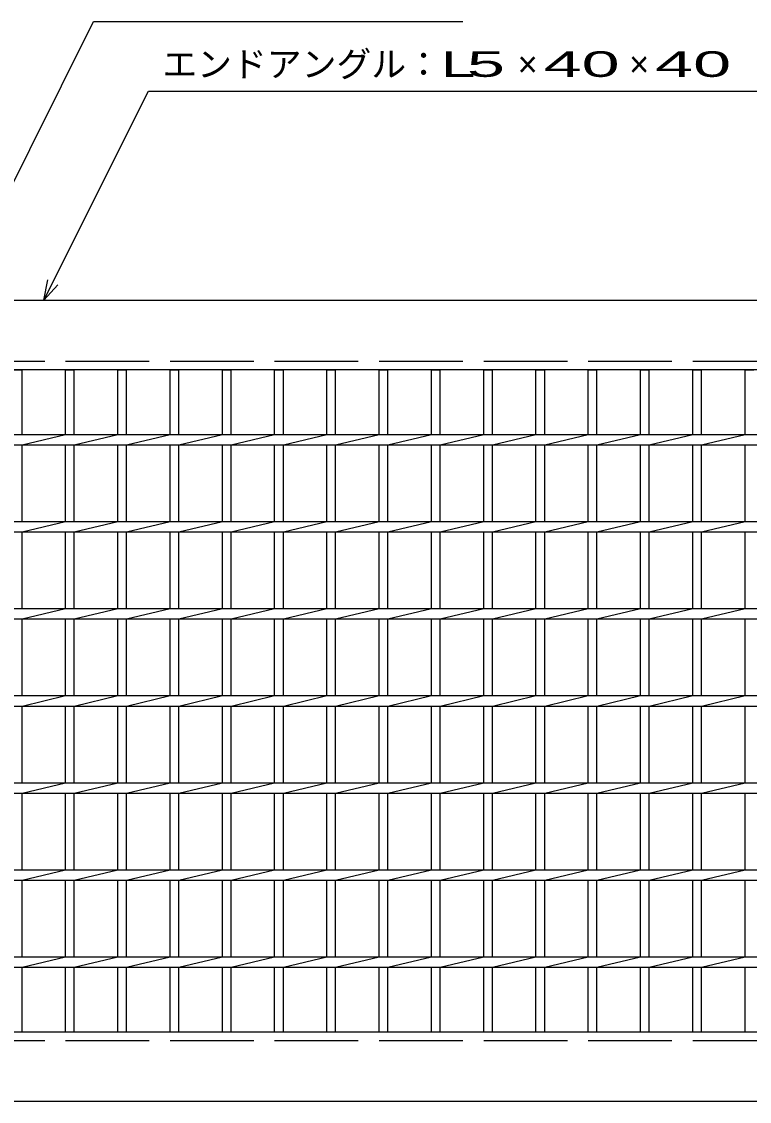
# Model space of a CAD drawing. Units: millimetres, scale not verified. Extents: x -1456 to 1385, y -1026 to 843.
# Drawn here: x -1020 to -602, y -104 to 516 of the extents above; entities that cross this region are included whole.
import ezdxf
from ezdxf.enums import TextEntityAlignment as Align

# ---------------------------------------------------------------- set-up
doc = ezdxf.new("R2010")
doc.units = ezdxf.units.MM
doc.header["$LTSCALE"] = 8
doc.linetypes.add('DASHED', pattern=[7.5, 6, -1.5])
doc.layers.add('16', color=3, linetype='Continuous', lineweight=25)
doc.layers.add('22', color=4, linetype='Continuous', lineweight=25)
doc.styles.add('ベクトル', font='')
doc.styles.get('ベクトル').set_extended_font_data('ベクトル')

msp = doc.modelspace()

# ---------------------------------------------------------------- linework, layer by layer
at = {"layer": '16'}
for p, q in [((-1235, 356), (-240, 356)), ((-240, 316), (-1235, 316)), ((-1025, 316), (-1020, 316)), ((-1020, 279), (-1020, 316)), ((-995, 279), (-995, 316)), ((-995, 316), (-990, 316)), ((-990, 279), (-990, 316)), ((-965, 279), (-965, 316)), ((-965, 316), (-960, 316)), ((-960, 279), (-960, 316)), ((-935, 279), (-935, 316)), ((-935, 316), (-930, 316)), ((-930, 279), (-930, 316)), ((-905, 279), (-905, 316)), ((-905, 316), (-900, 316)), ((-900, 279), (-900, 316)), ((-875, 279), (-875, 316)), ((-875, 316), (-870, 316)), ((-870, 279), (-870, 316)), ((-845, 279), (-845, 316)), ((-845, 316), (-840, 316)), ((-840, 279), (-840, 316)), ((-815, 279), (-815, 316)), ((-815, 316), (-810, 316)), ((-810, 279), (-810, 316)), ((-785, 279), (-785, 316)), ((-785, 316), (-780, 316)), ((-780, 279), (-780, 316)), ((-755, 279), (-755, 316)), ((-755, 316), (-750, 316)), ((-750, 279), (-750, 316)), ((-725, 279), (-725, 316)), ((-725, 316), (-720, 316)), ((-720, 279), (-720, 316)), ((-695, 279), (-695, 316)), ((-695, 316), (-690, 316)), ((-690, 279), (-690, 316)), ((-665, 279), (-665, 316)), ((-665, 316), (-660, 316)), ((-660, 279), (-660, 316)), ((-635, 279), (-635, 316)), ((-635, 316), (-630, 316)), ((-630, 279), (-630, 316)), ((-605, 279), (-605, 316)), ((-605, 316), (-600, 316)), ((-1235, 279), (-240, 279)), ((-1020, 273), (-995, 279)), ((-990, 273), (-965, 279)), ((-960, 273), (-935, 279)), ((-930, 273), (-905, 279)), ((-900, 273), (-875, 279)), ((-870, 273), (-845, 279)), ((-840, 273), (-815, 279)), ((-810, 273), (-785, 279)), ((-780, 273), (-755, 279)), ((-750, 273), (-725, 279)), ((-720, 273), (-695, 279)), ((-690, 273), (-665, 279)), ((-660, 273), (-635, 279)), ((-630, 273), (-605, 279)), ((-1235, 273), (-240, 273)), ((-1020, 229), (-1020, 273)), ((-995, 229), (-995, 273)), ((-990, 229), (-990, 273)), ((-965, 229), (-965, 273)), ((-960, 229), (-960, 273)), ((-935, 229), (-935, 273)), ((-930, 229), (-930, 273)), ((-905, 229), (-905, 273)), ((-900, 229), (-900, 273)), ((-875, 229), (-875, 273)), ((-870, 229), (-870, 273)), ((-845, 229), (-845, 273)), ((-840, 229), (-840, 273)), ((-815, 229), (-815, 273)), ((-810, 229), (-810, 273)), ((-785, 229), (-785, 273)), ((-780, 229), (-780, 273)), ((-755, 229), (-755, 273)), ((-750, 229), (-750, 273)), ((-725, 229), (-725, 273)), ((-720, 229), (-720, 273)), ((-695, 229), (-695, 273)), ((-690, 229), (-690, 273)), ((-665, 229), (-665, 273)), ((-660, 229), (-660, 273)), ((-635, 229), (-635, 273)), ((-630, 229), (-630, 273)), ((-605, 229), (-605, 273)), ((-1235, 229), (-240, 229)), ((-1020, 223), (-995, 229)), ((-990, 223), (-965, 229)), ((-960, 223), (-935, 229)), ((-930, 223), (-905, 229)), ((-900, 223), (-875, 229)), ((-870, 223), (-845, 229)), ((-840, 223), (-815, 229)), ((-810, 223), (-785, 229)), ((-780, 223), (-755, 229)), ((-750, 223), (-725, 229)), ((-720, 223), (-695, 229)), ((-690, 223), (-665, 229)), ((-660, 223), (-635, 229)), ((-630, 223), (-605, 229)), ((-1235, 223), (-240, 223)), ((-1020, 179), (-1020, 223)), ((-995, 179), (-995, 223)), ((-990, 179), (-990, 223)), ((-965, 179), (-965, 223)), ((-960, 179), (-960, 223)), ((-935, 179), (-935, 223)), ((-930, 179), (-930, 223)), ((-905, 179), (-905, 223)), ((-900, 179), (-900, 223)), ((-875, 179), (-875, 223)), ((-870, 179), (-870, 223)), ((-845, 179), (-845, 223)), ((-840, 179), (-840, 223)), ((-815, 179), (-815, 223)), ((-810, 179), (-810, 223)), ((-785, 179), (-785, 223)), ((-780, 179), (-780, 223)), ((-755, 179), (-755, 223)), ((-750, 179), (-750, 223)), ((-725, 179), (-725, 223)), ((-720, 179), (-720, 223)), ((-695, 179), (-695, 223)), ((-690, 179), (-690, 223)), ((-665, 179), (-665, 223)), ((-660, 179), (-660, 223)), ((-635, 179), (-635, 223)), ((-630, 179), (-630, 223)), ((-605, 179), (-605, 223)), ((-1235, 179), (-240, 179)), ((-1020, 173), (-995, 179)), ((-990, 173), (-965, 179)), ((-960, 173), (-935, 179)), ((-930, 173), (-905, 179)), ((-900, 173), (-875, 179)), ((-870, 173), (-845, 179)), ((-840, 173), (-815, 179)), ((-810, 173), (-785, 179)), ((-780, 173), (-755, 179)), ((-750, 173), (-725, 179)), ((-720, 173), (-695, 179)), ((-690, 173), (-665, 179)), ((-660, 173), (-635, 179)), ((-630, 173), (-605, 179)), ((-1235, 173), (-240, 173)), ((-1020, 129), (-1020, 173)), ((-995, 129), (-995, 173)), ((-990, 129), (-990, 173)), ((-965, 129), (-965, 173)), ((-960, 129), (-960, 173)), ((-935, 129), (-935, 173)), ((-930, 129), (-930, 173)), ((-905, 129), (-905, 173)), ((-900, 129), (-900, 173)), ((-875, 129), (-875, 173)), ((-870, 129), (-870, 173)), ((-845, 129), (-845, 173)), ((-840, 129), (-840, 173)), ((-815, 129), (-815, 173)), ((-810, 129), (-810, 173)), ((-785, 129), (-785, 173)), ((-780, 129), (-780, 173)), ((-755, 129), (-755, 173)), ((-750, 129), (-750, 173)), ((-725, 129), (-725, 173)), ((-720, 129), (-720, 173)), ((-695, 129), (-695, 173)), ((-690, 129), (-690, 173)), ((-665, 129), (-665, 173)), ((-660, 129), (-660, 173)), ((-635, 129), (-635, 173)), ((-630, 129), (-630, 173)), ((-605, 129), (-605, 173)), ((-1235, 129), (-240, 129)), ((-1020, 123), (-995, 129)), ((-990, 123), (-965, 129)), ((-960, 123), (-935, 129)), ((-930, 123), (-905, 129)), ((-900, 123), (-875, 129)), ((-870, 123), (-845, 129)), ((-840, 123), (-815, 129)), ((-810, 123), (-785, 129)), ((-780, 123), (-755, 129)), ((-750, 123), (-725, 129)), ((-720, 123), (-695, 129)), ((-690, 123), (-665, 129)), ((-660, 123), (-635, 129)), ((-630, 123), (-605, 129)), ((-1235, 123), (-240, 123)), ((-1020, 79), (-1020, 123)), ((-995, 79), (-995, 123)), ((-990, 79), (-990, 123)), ((-965, 79), (-965, 123)), ((-960, 79), (-960, 123)), ((-935, 79), (-935, 123)), ((-930, 79), (-930, 123)), ((-905, 79), (-905, 123)), ((-900, 79), (-900, 123)), ((-875, 79), (-875, 123)), ((-870, 79), (-870, 123)), ((-845, 79), (-845, 123)), ((-840, 79), (-840, 123)), ((-815, 79), (-815, 123)), ((-810, 79), (-810, 123)), ((-785, 79), (-785, 123)), ((-780, 79), (-780, 123)), ((-755, 79), (-755, 123)), ((-750, 79), (-750, 123)), ((-725, 79), (-725, 123)), ((-720, 79), (-720, 123)), ((-695, 79), (-695, 123)), ((-690, 79), (-690, 123)), ((-665, 79), (-665, 123)), ((-660, 79), (-660, 123)), ((-635, 79), (-635, 123)), ((-630, 79), (-630, 123)), ((-605, 79), (-605, 123)), ((-1235, 79), (-240, 79)), ((-1020, 73), (-995, 79)), ((-990, 73), (-965, 79)), ((-960, 73), (-935, 79)), ((-930, 73), (-905, 79)), ((-900, 73), (-875, 79)), ((-870, 73), (-845, 79)), ((-840, 73), (-815, 79)), ((-810, 73), (-785, 79)), ((-780, 73), (-755, 79)), ((-750, 73), (-725, 79)), ((-720, 73), (-695, 79)), ((-690, 73), (-665, 79)), ((-660, 73), (-635, 79)), ((-630, 73), (-605, 79)), ((-1235, 73), (-240, 73)), ((-1020, 29), (-1020, 73)), ((-995, 29), (-995, 73)), ((-990, 29), (-990, 73)), ((-965, 29), (-965, 73)), ((-960, 29), (-960, 73)), ((-935, 29), (-935, 73)), ((-930, 29), (-930, 73)), ((-905, 29), (-905, 73)), ((-900, 29), (-900, 73)), ((-875, 29), (-875, 73)), ((-870, 29), (-870, 73)), ((-845, 29), (-845, 73)), ((-840, 29), (-840, 73)), ((-815, 29), (-815, 73)), ((-810, 29), (-810, 73)), ((-785, 29), (-785, 73)), ((-780, 29), (-780, 73)), ((-755, 29), (-755, 73)), ((-750, 29), (-750, 73)), ((-725, 29), (-725, 73)), ((-720, 29), (-720, 73)), ((-695, 29), (-695, 73)), ((-690, 29), (-690, 73)), ((-665, 29), (-665, 73)), ((-660, 29), (-660, 73)), ((-635, 29), (-635, 73)), ((-630, 29), (-630, 73)), ((-605, 29), (-605, 73)), ((-1235, 29), (-240, 29)), ((-1020, 23), (-995, 29)), ((-990, 23), (-965, 29)), ((-960, 23), (-935, 29)), ((-930, 23), (-905, 29)), ((-900, 23), (-875, 29)), ((-870, 23), (-845, 29)), ((-840, 23), (-815, 29)), ((-810, 23), (-785, 29)), ((-780, 23), (-755, 29)), ((-750, 23), (-725, 29)), ((-720, 23), (-695, 29)), ((-690, 23), (-665, 29)), ((-660, 23), (-635, 29)), ((-630, 23), (-605, 29)), ((-1235, 23), (-240, 23)), ((-1020, -21), (-1020, 23)), ((-995, -21), (-995, 23)), ((-990, -21), (-990, 23)), ((-965, -21), (-965, 23)), ((-960, -21), (-960, 23)), ((-935, -21), (-935, 23)), ((-930, -21), (-930, 23)), ((-905, -21), (-905, 23)), ((-900, -21), (-900, 23)), ((-875, -21), (-875, 23)), ((-870, -21), (-870, 23)), ((-845, -21), (-845, 23)), ((-840, -21), (-840, 23)), ((-815, -21), (-815, 23)), ((-810, -21), (-810, 23)), ((-785, -21), (-785, 23)), ((-780, -21), (-780, 23)), ((-755, -21), (-755, 23)), ((-750, -21), (-750, 23)), ((-725, -21), (-725, 23)), ((-720, -21), (-720, 23)), ((-695, -21), (-695, 23)), ((-690, -21), (-690, 23)), ((-665, -21), (-665, 23)), ((-660, -21), (-660, 23)), ((-635, -21), (-635, 23)), ((-630, -21), (-630, 23)), ((-605, -21), (-605, 23)), ((-1235, -21), (-240, -21)), ((-1020, -27), (-995, -21)), ((-990, -27), (-965, -21)), ((-960, -27), (-935, -21)), ((-930, -27), (-905, -21)), ((-900, -27), (-875, -21)), ((-870, -27), (-845, -21)), ((-840, -27), (-815, -21)), ((-810, -27), (-785, -21)), ((-780, -27), (-755, -21)), ((-750, -27), (-725, -21)), ((-720, -27), (-695, -21)), ((-690, -27), (-665, -21)), ((-660, -27), (-635, -21)), ((-630, -27), (-605, -21)), ((-1235, -27), (-240, -27)), ((-1020, -64), (-1020, -27)), ((-995, -64), (-995, -27)), ((-990, -64), (-990, -27)), ((-965, -64), (-965, -27)), ((-960, -64), (-960, -27)), ((-935, -64), (-935, -27)), ((-930, -64), (-930, -27)), ((-905, -64), (-905, -27)), ((-900, -64), (-900, -27)), ((-875, -64), (-875, -27)), ((-870, -64), (-870, -27)), ((-845, -64), (-845, -27)), ((-840, -64), (-840, -27)), ((-815, -64), (-815, -27)), ((-810, -64), (-810, -27)), ((-785, -64), (-785, -27)), ((-780, -64), (-780, -27)), ((-755, -64), (-755, -27)), ((-750, -64), (-750, -27)), ((-725, -64), (-725, -27)), ((-720, -64), (-720, -27)), ((-695, -64), (-695, -27)), ((-690, -64), (-690, -27)), ((-665, -64), (-665, -27)), ((-660, -64), (-660, -27)), ((-635, -64), (-635, -27)), ((-630, -64), (-630, -27)), ((-605, -64), (-605, -27)), ((-1235, -64), (-240, -64)), ((-1025, -64), (-1020, -64)), ((-995, -64), (-990, -64)), ((-965, -64), (-960, -64)), ((-935, -64), (-930, -64)), ((-905, -64), (-900, -64)), ((-875, -64), (-870, -64)), ((-845, -64), (-840, -64)), ((-815, -64), (-810, -64)), ((-785, -64), (-780, -64)), ((-755, -64), (-750, -64)), ((-725, -64), (-720, -64)), ((-695, -64), (-690, -64)), ((-665, -64), (-660, -64)), ((-635, -64), (-630, -64)), ((-605, -64), (-600, -64)), ((-240, -104), (-1235, -104))]:
    msp.add_line(p, q, dxfattribs=at)
at = {"layer": '16', "linetype": 'DASHED'}
for p, q in [((-1235, 321), (-240, 321)), ((-1235, -69), (-240, -69))]:
    msp.add_line(p, q, dxfattribs=at)
at = {"layer": '22'}
for p, q in [((-1097.5, 279), (-979, 516)), ((-979, 516), (-767, 516)), ((-1007.5, 356), (-947.5, 476)), ((-947.5, 476), (-595.5, 476)), ((-1007.5, 356), (-1005.1, 367.68)), ((-1007.5, 356), (-999.5, 364.8))]:
    msp.add_line(p, q, dxfattribs=at)

# ---------------------------------------------------------------- texts
at = {"layer": '22', "color": 2, "style": 'ベクトル'}
for s, p in [('エンドアングル：', (-939.5, 491.6)), ('×', (-735.5, 491.6)), ('×', (-671.5, 491.6))]:
    msp.add_text(s, height=14.66, dxfattribs=at).set_placement(p, align=Align.MIDDLE_LEFT)
for s, width, p in [('L', 1.8, (-779.5, 491.6)), (' 5 ', 2, (-775.5, 491.6)), (' 40 ', 2, (-731.5, 491.6)), (' 40 ', 2, (-667.5, 491.6))]:
    msp.add_text(s, height=14.66, dxfattribs=dict(at, width=width)).set_placement(p, align=Align.MIDDLE_LEFT)

doc.saveas('drawing.dxf')
